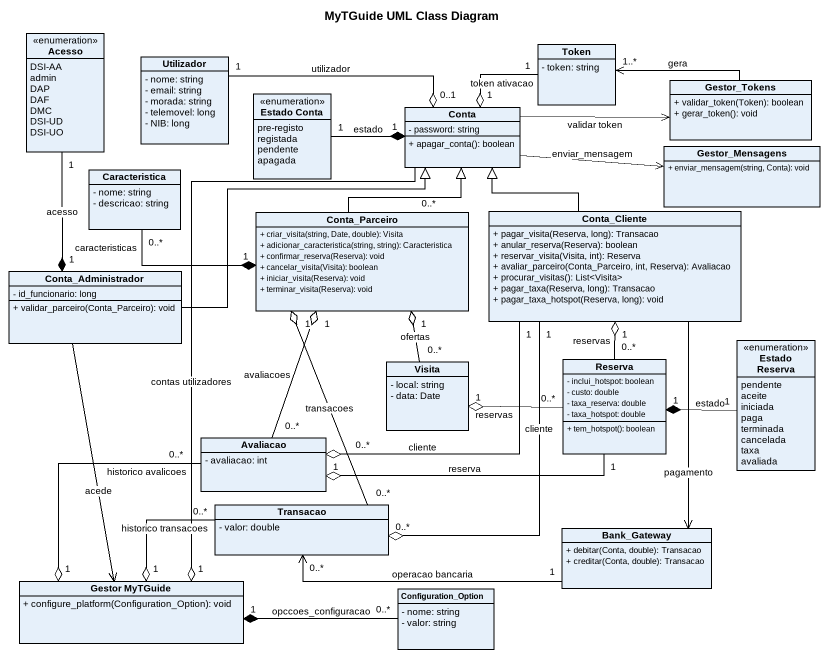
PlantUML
@startuml
title MyTGuide UML Class Diagram
hide circle
hide empty members
skinparam classAttributeIconSize 0
enum Acesso {
  DSI-AA
  admin
  DAP
  DAF
  DMC
  DSI-UD
  DSI-UO
}
class Token {
  - token: string
}
class Utilizador {
  - nome: string
  - email: string
  - morada: string
  - telemovel: long
  - NIB: long
}
class Gestor_Tokens {
  + validar_token(Token): boolean
  + gerar_token(): void
}
enum "Estado Conta" as Estado_Conta {
  pre-registo
  registada
  pendente
  apagada
}
class Conta {
  - password: string
  + apagar_conta(): boolean
}
class Caracteristica {
  - nome: string
  - descricao: string
}
class Gestor_Mensagens {
  + enviar_mensagem(string, Conta): void
}
class Conta_Parceiro {
  + criar_visita(string, Date, double): Visita
  + adicionar_caracteristica(string, string): Caracteristica
  + confirmar_reserva(Reserva): void
  + cancelar_visita(Visita): boolean
  + iniciar_visita(Reserva): void
  + terminar_visita(Reserva): void
}
class Conta_Cliente {
  + pagar_visita(Reserva, long): Transacao
  + anular_reserva(Reserva): boolean
  + reservar_visita(Visita, int): Reserva
  + avaliar_parceiro(Conta_Parceiro, int, Reserva): Avaliacao
  + procurar_visitas(): List<Visita>
  + pagar_taxa(Reserva, long): Transacao
  + pagar_taxa_hotspot(Reserva, long): void
}
class Conta_Administrador {
  - id_funcionario: long
  + validar_parceiro(Conta_Parceiro): void
}
class Visita {
  - local: string
  - data: Date
}
class Reserva {
  - inclui_hotspot: boolean
  - custo: double
  - taxa_reserva: double
  - taxa_hotspot: double
  + tem_hotspot(): boolean
}
enum "Estado Reserva" as Estado_Reserva {
  pendente
  aceite
  iniciada
  paga
  terminada
  cancelada
  taxa
  avaliada
}
class Avaliacao {
  - avaliacao: int
}
class Transacao {
  - valor: double
}
class Bank_Gateway {
  + debitar(Conta, double): Transacao
  + creditar(Conta, double): Transacao
}
class "Gestor MyTGuide" as Gestor_MyTGuide {
  + configure_platform(Configuration_Option): void
}
class Configuration_Option {
  - nome: string
  - valor: string
}
Acesso "1" --* "1" Conta_Administrador : acesso
Token "1..*" <-right- Gestor_Tokens : gera
Token "1" -left-o "1" Conta : token ativacao
Utilizador "1" -right-o "0..1" Conta : utilizador
Estado_Conta "1" -right-* "1" Conta : estado
Conta -right-> Gestor_Tokens : validar token
Conta -right-> Gestor_Mensagens : enviar_mensagem
Conta "0..*" --o "1" Gestor_MyTGuide : contas utilizadores
Caracteristica "0..*" -right-* "1" Conta_Parceiro : caracteristicas
Conta_Parceiro -up-|> Conta
Conta_Cliente -up-|> Conta
Conta_Cliente "1" -left-o "0..*" Avaliacao : cliente
Conta_Cliente "1" --o "0..*" Transacao : cliente
Conta_Cliente --> Bank_Gateway : pagamento
Conta_Administrador -right-|> Conta
Visita "0..*" -up-o "1" Conta_Parceiro : ofertas
Reserva "0..*" -up-o "1" Conta_Cliente : reservas
Reserva "0..*" -left-o "1" Visita : reservas
Reserva "1" -left-o "1" Avaliacao : reserva
Estado_Reserva "1" -left-* "1" Reserva : estado
Avaliacao "0..*" -up-o "1" Conta_Parceiro : avaliacoes
Avaliacao "0..*" --o "1" Gestor_MyTGuide : historico avalicoes
Transacao "0..*" -up-o "1" Conta_Parceiro : transacoes
Transacao "0..*" <-right- "1" Bank_Gateway : operacao bancaria
Transacao "0..*" -left-o "1" Gestor_MyTGuide : historico transacoes
Gestor_MyTGuide <-up- Conta_Administrador : acede
Configuration_Option "0..*" -left-* "1" Gestor_MyTGuide : opccoes_configuracao
@enduml
